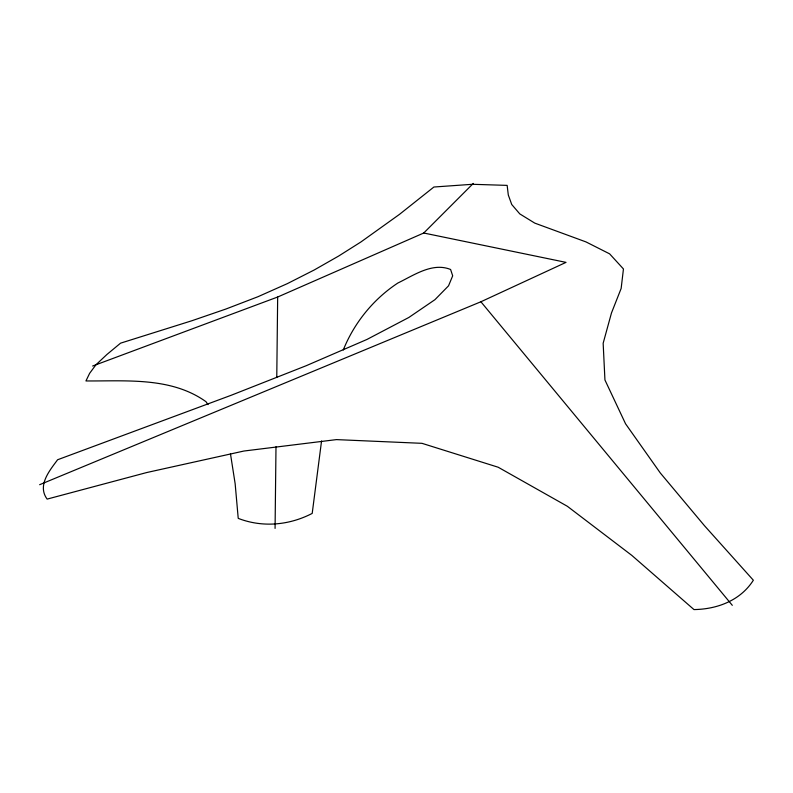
<?xml version="1.0" encoding="UTF-8"?>
<svg xmlns="http://www.w3.org/2000/svg" width="793" height="793" viewBox="0 0 793 793"><rect width="100%" height="100%" fill="white"/><g stroke="black" fill="none" stroke-linecap="round" stroke-linejoin="round"><path stroke-width="1.19" d="M275.072 528.416L275.994 446.746M276.767 377.448L277.669 297.018L423.749 233.013L473.292 183.421M321.552 440.977L312.204 513.408C289.247 525.313 262.523 527.791 238.227 518.374L235.154 483.75L230.456 453.705M343.26 350.01C354.184 322.85 373.384 299.13 397.898 283.002C413.728 275.349 432.472 262.077 450.602 269.491L452.684 275.825L448.531 285.827L434.97 299.655L408.841 317.468L366.961 339.444L306.167 365.732L231.189 395.271L57.602 459.752C49.523 470.675 37.053 485.504 47.134 499.104L146.685 472.549L243.907 451.029L336.45 439.609L421.975 443.327L498.163 467.226L567.332 506.271L631.823 555.397L693.984 609.579C717.199 609.222 740.474 600.529 753.35 580.228L704.471 525.709L660.301 472.975L625.558 423.799L604.94 379.976L603.156 343.26L611.472 312.987L621.147 288.454L623.447 268.966L609.619 253.849L586.007 241.924L534.76 223.111L519.792 213.902L511.733 204.495L508.293 194.969L507.153 185.384L472.43 184.293L433.9 187.019L399.503 214.348L360.884 241.994L338.661 256.04L314.197 269.997L287.344 283.636L257.963 296.721L225.936 309.022L191.926 320.729L120.566 343.161L106.936 354.461L95.953 364.78L89.619 373.354L85.941 380.947C126.374 381.225 171.219 376.873 205.972 401.674L208.024 404.608M39.65 484.701L480.895 301.766L566.014 262.374L423.749 233.013M92.632 366.019L277.669 297.018M480.895 301.766L732.306 605.327"/></g></svg>
